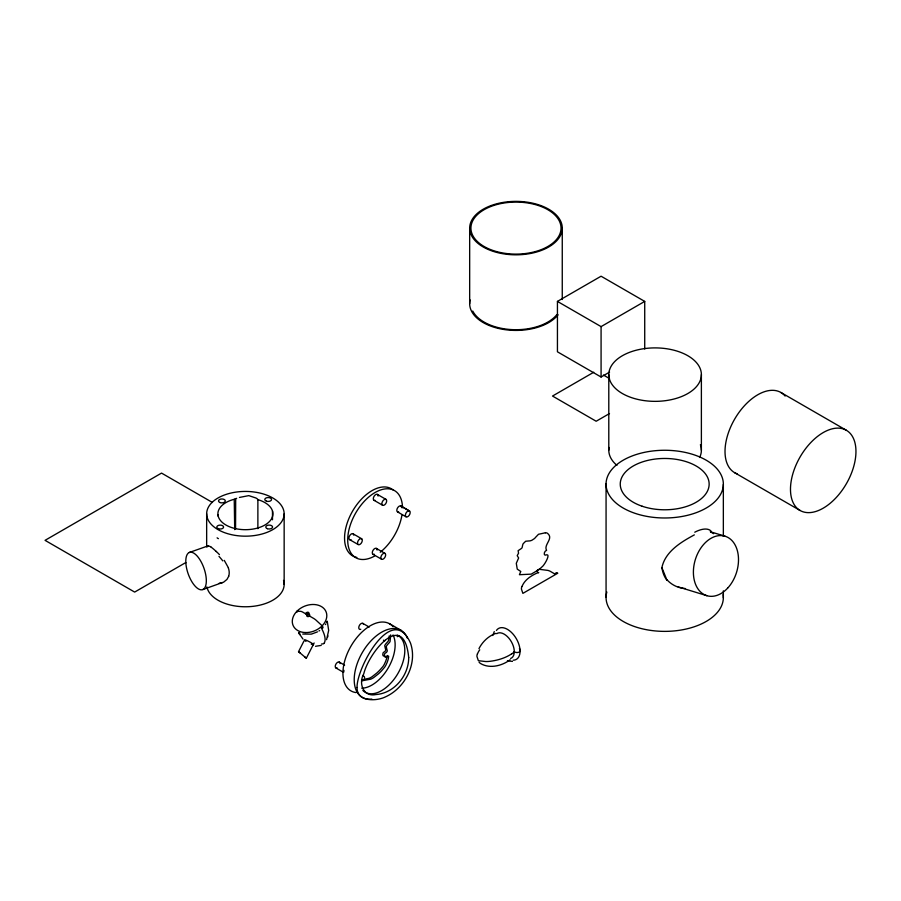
<?xml version="1.0" encoding="UTF-8"?>
<svg xmlns="http://www.w3.org/2000/svg" width="901" height="901" viewBox="0 0 901 901"><rect width="100%" height="100%" fill="white"/><g stroke="black" fill="none" stroke-linecap="round" stroke-linejoin="round"><path stroke-width="1.35" d="M284.153 584.456L284.153 513.852A38.743 22.367 0 0 0 226.117 494.401A38.743 22.367 0 0 0 225.948 533.144A38.743 22.367 0 0 0 284.153 513.852M389.255 635.847L388.522 640.566A3.221 1.858 -60 0 1 388.004 641.444L386.383 643.246A13.121 7.58 -60 0 0 385.786 643.888L384.896 645.251A1.633 0.946 -60 0 0 384.75 645.792L385.391 648.686A22.604 13.042 -60 0 1 385.549 649.148L385.594 649.306A5.53 3.187 -60 0 1 385.741 649.981L385.076 651.367A8.334 4.809 -60 0 1 384.659 651.637L384.378 651.806A12.873 7.433 -60 0 0 384.051 652.009L383.342 652.583A1.183 0.687 -60 0 0 383.015 653.09L382.79 654.531A5.068 2.928 -60 0 0 383.207 655.827L385.132 656.097M326.59 639.665L328.674 630.396L327.243 621.194M661.897 567.641A31.085 21.568 -72.9 0 0 667.01 580.334L661.897 567.641C665.197 551.626 680.919 542.12 694.333 534.89M492.779 635.509L494.277 631.59M327.615 637.108L327.953 635.903M477.384 653.799L477.068 654.903A17.705 10.215 0 0 0 476.956 656.514L478.375 660.703L485.65 661.525A17.705 10.215 0 0 0 488.432 661.458L490.335 661.278A39.227 22.649 0 0 0 511.745 653.777M521.893 586.461L521.566 587.565A17.705 10.215 0 0 0 521.454 589.175L522.884 593.365L557.787 573.216L556.705 572.585L554.453 573.881A17.919 10.339 0 0 0 553.293 573.059L549.982 571.166A13.695 7.906 0 0 0 548.011 570.423L539.327 569.308A3.142 1.813 0 0 0 537.041 570.84A3.142 1.813 0 0 0 538.629 572.642M228.719 576.257L226.973 579.399L223.73 582.091L202.826 589.558M326.5 622.58L326.77 621.904M207.286 546.761L208.379 545.815L210.823 546.828M478.949 648.641C482.485 641.749 488.545 635.903 495.955 633.369M300.224 653.079L298.546 651.648L303.93 641.073M314.134 642.965L306.329 658.226L304.628 656.795M325.43 624.596L325.824 623.931M324.461 642.818L324.067 643.337A17.705 5.89 44.4 0 1 323.245 643.821L321.511 644.024M387.148 656.638L385.718 657.415L384.75 656.761A5.068 2.928 -60 0 1 384.333 655.455L384.558 654.013A1.183 0.687 -60 0 1 384.885 653.507L385.583 652.932A12.873 7.433 -60 0 1 385.921 652.729L386.202 652.549A8.334 4.809 -60 0 0 386.54 652.335L387.284 651.006A5.53 3.187 -60 0 0 387.126 650.229L387.092 650.072A22.604 13.042 -60 0 0 386.923 649.61L386.281 646.715A1.633 0.946 -60 0 1 386.428 646.175L387.329 644.812A13.121 7.58 -60 0 1 387.926 644.17L389.536 642.368A3.221 1.858 -60 0 0 390.065 641.489L390.674 634.878M510.146 659.769C502.026 665.895 489.615 669.038 480.447 663.451M318.954 630.993L319.675 630.52M609.56 372.113L601.08 377.012L557.437 351.807L557.437 301.407L601.08 276.213L644.722 301.407L644.722 349.014M185.629 562.652L134.654 592.081L45.05 540.341L161.538 473.093L212.399 502.454M557.437 301.407L601.08 326.613L644.722 301.407M593.736 372.248L552.516 396.046L596.169 421.24L609.504 413.548M317.479 631.849L311.847 633.955M321.195 645.398L315.53 646.299M234.643 499.053L235.375 498.771M189.3 552.482L208.176 545.837M222.479 582.643L219.213 583.24M239.463 497.442L248.8 495.618L255.985 498.028A9.945 5.744 0 0 1 257.483 499.053A5.609 3.232 0 0 1 257.866 499.638A27.526 15.891 0 0 1 266.448 524.044A27.526 15.891 0 0 1 223.403 523.346A27.526 15.891 0 0 1 234.237 499.278L234.71 529.619M236.659 498.354L235.972 498.568M235.69 498.658L235.555 529.157M311.014 634.135L302.725 634.056M507.398 660.838L512.455 661.39M361.898 679.771L369.151 678.273A20.61 11.904 -60 0 0 371.978 676.809L376.9 672.946A44.498 25.69 -60 0 0 379.783 670.141L382.993 666.436A11.499 6.634 -60 0 0 384.31 664.307L385.583 661.514A20.892 12.062 -60 0 0 386.822 657.595L387.126 655.466M361.684 680.852L370.683 679.185A20.61 11.904 -60 0 0 373.51 677.721L378.443 673.858A44.498 25.69 -60 0 0 381.326 671.065L384.524 667.359A11.499 6.634 -60 0 0 385.853 665.231L387.126 662.438A20.892 12.062 -60 0 0 388.354 658.518L388.658 656.232L388.027 655.905A6.059 3.503 -60 0 0 387.543 656.288M545.42 532.784L538.516 534.27L535.633 537.278A7.253 4.55 -59.1 0 1 534.417 538.595L531.883 540.262A11.127 6.971 -59.1 0 1 528.887 540.949L525.666 541.242L523.233 543.641A3.672 2.298 -59.1 0 0 522.625 545.218L522.186 547.38A1.543 0.969 -59.1 0 1 521.375 548.506L518.12 550.691L518.548 553.203L517.185 555.658L518.638 557.967L516.296 563.294L517.242 569.117L520.778 571.482L519.415 574.714L531.241 574.14L539.113 569.488A37.853 23.708 -59.1 0 0 541.681 567.146C544.17 565.749 550.871 553.98 546.648 554.802C543.055 556.784 543.866 550.995 546.58 550.342C543.235 544.609 554.532 538.246 547.11 533.054A9.832 6.161 -59.1 0 0 545.42 532.784M725.012 536.219L710.303 531.703L713.626 533.685M678.138 586.866L706.88 595.696M299.188 632.806L299.853 633.121M780.897 392.476L846.366 430.284A46.289 26.726 -60 0 1 831.691 501.992A46.289 26.726 -60 0 1 791.596 478.848A46.289 26.726 -60 0 1 846.366 430.284M603.433 375.053L609.504 378.544M734.597 472.665L800.065 510.462M401.013 506.092L409.572 511.036A3.39 1.96 -60 0 1 408.254 516.341A3.39 1.96 -60 0 1 405.506 514.325A3.39 1.96 -60 0 1 409.572 511.036M397.589 511.926L405.979 516.769M374.084 500.325L382.475 505.168M349.723 539.688L358.114 544.519M373.07 554.329L381.461 559.161M389.243 623.537L401.441 630.576M362.743 623.334L369.196 627.051M339.238 662.066L344.621 665.175M377.339 494.39L386.067 499.436A3.39 1.96 -60 0 1 384.75 504.74A3.39 1.96 -60 0 1 382.001 502.724A3.39 1.96 -60 0 1 386.067 499.436M352.978 533.752L361.706 538.798A3.39 1.96 -60 0 1 360.389 544.091A3.39 1.96 -60 0 1 357.641 542.087A3.39 1.96 -60 0 1 361.706 538.798M376.325 548.394L385.054 553.439A3.39 1.96 -60 0 1 383.736 558.733A3.39 1.96 -60 0 1 380.988 556.728A3.39 1.96 -60 0 1 385.054 553.439M336.062 668.046L343.258 672.202M400.844 505.99L409.223 510.856M298.535 651.648L306.025 657.978M479.895 663.012L479.084 662.224M216.217 551.356L219.439 554.599M302.961 639.034L299.177 633.561M224.27 560.366L228.426 567.855M299.718 634.552L298.648 632.502M307.173 614.764L306.363 612.804A1.543 1.149 -22.3 0 1 308.885 612.871A1.543 1.149 -22.3 0 1 307.083 614.64A1.543 1.149 -22.3 0 1 306.385 612.781L308.547 614.065L309.347 616.025A17.919 5.958 44.4 0 1 310.597 616.656L313.897 618.57A13.695 4.55 44.4 0 1 315.643 619.809L322.164 625.812A3.142 1.047 44.4 0 1 322.93 627.772A3.142 1.047 44.4 0 1 321.285 627.513M519.472 648.292L520.057 651.209A3.142 1.813 0 0 1 517.411 652.527A3.142 1.813 0 0 1 514.28 651.614M218.2 516.217L217.929 514.764M723.345 484.456A58.644 33.855 0 0 1 634.878 513.277A58.644 33.855 0 0 1 635.892 454.633A58.644 33.855 0 0 1 723.345 484.456L723.345 536.253M723.345 590.853L723.345 597.859M701.383 374.625A46.289 26.726 0 0 1 631.939 397.769A46.289 26.726 0 0 1 631.939 351.48A46.289 26.726 0 0 1 701.383 374.625L701.383 450.218M608.794 374.625L608.794 450.218M606.069 483.781L606.069 597.183M601.08 326.613L601.08 377.012M562.258 228.099A46.289 26.726 0 0 1 492.824 251.244A46.289 26.726 0 0 1 492.824 204.955A46.289 26.726 0 0 1 562.258 228.099L562.258 299.504M469.669 228.099L469.669 303.693M272.485 510.946L272.485 519.776M257.877 499.638L257.877 528.707M206.656 513.75L206.656 546.963M514.37 651.637A14.934 8.627 0 0 1 511.836 653.822M496.699 633.696A14.258 8.233 60 0 1 511.464 641.906A14.258 8.233 60 0 1 510.653 658.462M477.519 653.811A39.227 22.649 0 0 1 479.737 649.801M496.44 630.441A17.84 10.305 60 0 1 516.532 639.057A17.84 10.305 60 0 1 513.21 660.208M308.559 614.178A1.543 1.149 -22.3 0 1 309.662 615.552A1.543 1.149 -22.3 0 1 307.579 616.566A1.543 1.149 -22.3 0 1 307.038 614.921M324.36 642.728A39.227 13.042 44.4 0 0 322.513 630.261A14.934 4.967 44.4 0 0 321.24 627.806M297.093 612.173A3.142 1.047 44.4 0 1 296.925 611.238L301.035 611.374A13.695 4.55 44.4 0 1 302.533 612.004L305.822 613.896A17.919 5.958 44.4 0 1 306.824 614.527M305.968 641.354A5.203 0.687 27.8 0 1 305.766 640.093A5.203 0.687 27.8 0 1 312.613 643.731A5.203 0.687 27.8 0 1 311.273 644.17M283.522 580.379A38.743 22.367 0 0 1 251.052 606.531A38.743 22.367 0 0 1 206.903 586.9M218.966 556.345A21.342 5.744 50.6 0 1 222.817 560.906M210.992 547.053A17.795 2.635 48.1 0 1 216.341 551.615M228.336 567.867A16.714 12.287 40.6 0 1 228.685 576.235M218.425 538.629A3.39 1.96 0 0 1 217.13 537.796M371.809 699.063A38.743 22.367 -60 0 1 362.427 652.358A38.743 22.367 -60 0 1 407.387 638.235M337.267 668.013A3.39 1.96 -60 0 1 335.262 666.166A3.39 1.96 -60 0 1 337.729 662.246A3.39 1.96 -60 0 1 340.049 663.587M343.878 671.988A3.39 1.96 -60 0 1 343.957 670.367M362.562 676.189A3.39 1.96 -60 0 1 364.556 677.946M360.772 629.27A3.39 1.96 -60 0 1 358.767 627.614A3.39 1.96 -60 0 1 360.918 623.706A3.39 1.96 -60 0 1 363.486 624.337M385.358 640.397A3.39 1.96 -60 0 1 383.466 640.16M397.634 635.25A32.796 18.932 -60 0 1 396.857 675.243A32.796 18.932 -60 0 1 362.821 690.391M393.039 634.957A32.796 18.932 -60 0 1 388.128 668.114A32.796 18.932 -60 0 1 361.751 688.218M356.019 692.576A38.72 22.367 -60 0 1 350.568 646.839A38.72 22.367 -60 0 1 393.084 626.668M397.104 635.351A38.72 22.367 -60 0 1 397.341 636.714M374.67 556.018A38.743 22.367 -60 0 1 347.707 539.8A38.743 22.367 -60 0 1 374.929 492.599A38.743 22.367 -60 0 1 402.499 507.759M401.88 515.417A38.743 22.367 -60 0 1 380.245 552.245M356.864 557.426A38.743 22.367 -60 0 1 351.48 513.108A38.743 22.367 -60 0 1 392.904 489.829M398.67 511.971A3.39 1.96 -60 0 1 396.857 509.865A3.39 1.96 -60 0 1 399.458 506.069A3.39 1.96 -60 0 1 401.609 507.657M351.041 539.643A3.39 1.96 -60 0 1 348.957 537.908A3.39 1.96 -60 0 1 351.345 533.955A3.39 1.96 -60 0 1 353.744 535.149M375.154 500.37A3.39 1.96 -60 0 1 373.352 498.264A3.39 1.96 -60 0 1 375.954 494.469A3.39 1.96 -60 0 1 378.105 496.068M374.388 554.284A3.39 1.96 -60 0 1 372.316 552.459A3.39 1.96 -60 0 1 374.85 548.506A3.39 1.96 -60 0 1 377.091 550.06M522.028 586.483A39.227 22.649 0 0 1 534.879 574.106A14.934 8.627 0 0 1 538.595 572.585M737.119 473.825A46.289 26.726 -60 0 1 735.824 417.163A46.289 26.726 -60 0 1 785.143 396.068M685.143 588.499A32.413 29.204 -74.4 0 1 667.236 580.086M694.761 532.209A26.005 12.051 -43.2 0 1 711.002 531.038M723.131 594.615A58.644 33.855 0 0 1 662.449 631.353A58.644 33.855 0 0 1 606.846 592.025M558.079 314.798A46.289 26.726 0 0 1 502.927 329.338A46.289 26.726 0 0 1 470.142 299.898M556.953 314.505A45.061 26.016 0 0 1 512.748 329.642A45.061 26.016 0 0 1 472.732 311.025M700.392 444.745A46.289 26.726 0 0 1 699.649 457.46M616.937 465.366A46.289 26.726 0 0 1 609.042 447.459M357.055 687.474C356.785 701.856 376.224 701.507 385.515 696.856C404.921 688.094 417.704 663.834 410.507 643.111C392.363 601.845 356.503 667.754 357.055 687.474M408.705 657.539C408.761 675.513 394.3 693.241 375.954 694.547C363.328 697.351 358.238 683.318 363.767 673.813C369.117 651.885 403.918 609.11 408.705 657.539M305.236 632.558A17.84 13.301 -22.3 0 0 326.173 612.061A17.84 13.301 -22.3 0 0 297.217 610.957A17.84 13.301 -22.3 0 0 305.236 632.558M185.843 562.9A19.743 8.379 70.6 0 0 202.027 589.783A19.743 8.379 70.6 0 0 200.304 560.366A19.743 8.379 70.6 0 0 185.843 562.9M218.493 528.763A3.39 1.96 0 0 0 223.583 527.085A3.39 1.96 0 0 0 218.515 525.373A3.39 1.96 0 0 0 218.493 528.763M267.372 528.696A3.39 1.96 0 0 0 272.564 527.108A3.39 1.96 0 0 0 267.597 525.306A3.39 1.96 0 0 0 267.372 528.696M220.103 502.578A3.39 1.96 0 0 0 225.295 500.99A3.39 1.96 0 0 0 220.328 499.188A3.39 1.96 0 0 0 220.103 502.578M266.459 501.181A3.39 1.96 0 0 0 271.561 499.514A3.39 1.96 0 0 0 266.493 497.803A3.39 1.96 0 0 0 266.459 501.181M642.098 506.216A44.442 25.656 0 0 0 709.143 484.378A44.442 25.656 0 0 0 642.863 461.774A44.442 25.656 0 0 0 642.098 506.216M727.603 588.184A31.085 21.568 -72.9 0 0 726.837 536.895A31.085 21.568 -72.9 0 0 693.398 572.777A31.085 21.568 -72.9 0 0 727.603 588.184M493.433 250.624A45.061 26.016 0 0 0 561.03 228.099A45.061 26.016 0 0 0 493.433 205.574A45.061 26.016 0 0 0 493.433 250.624"/></g></svg>
